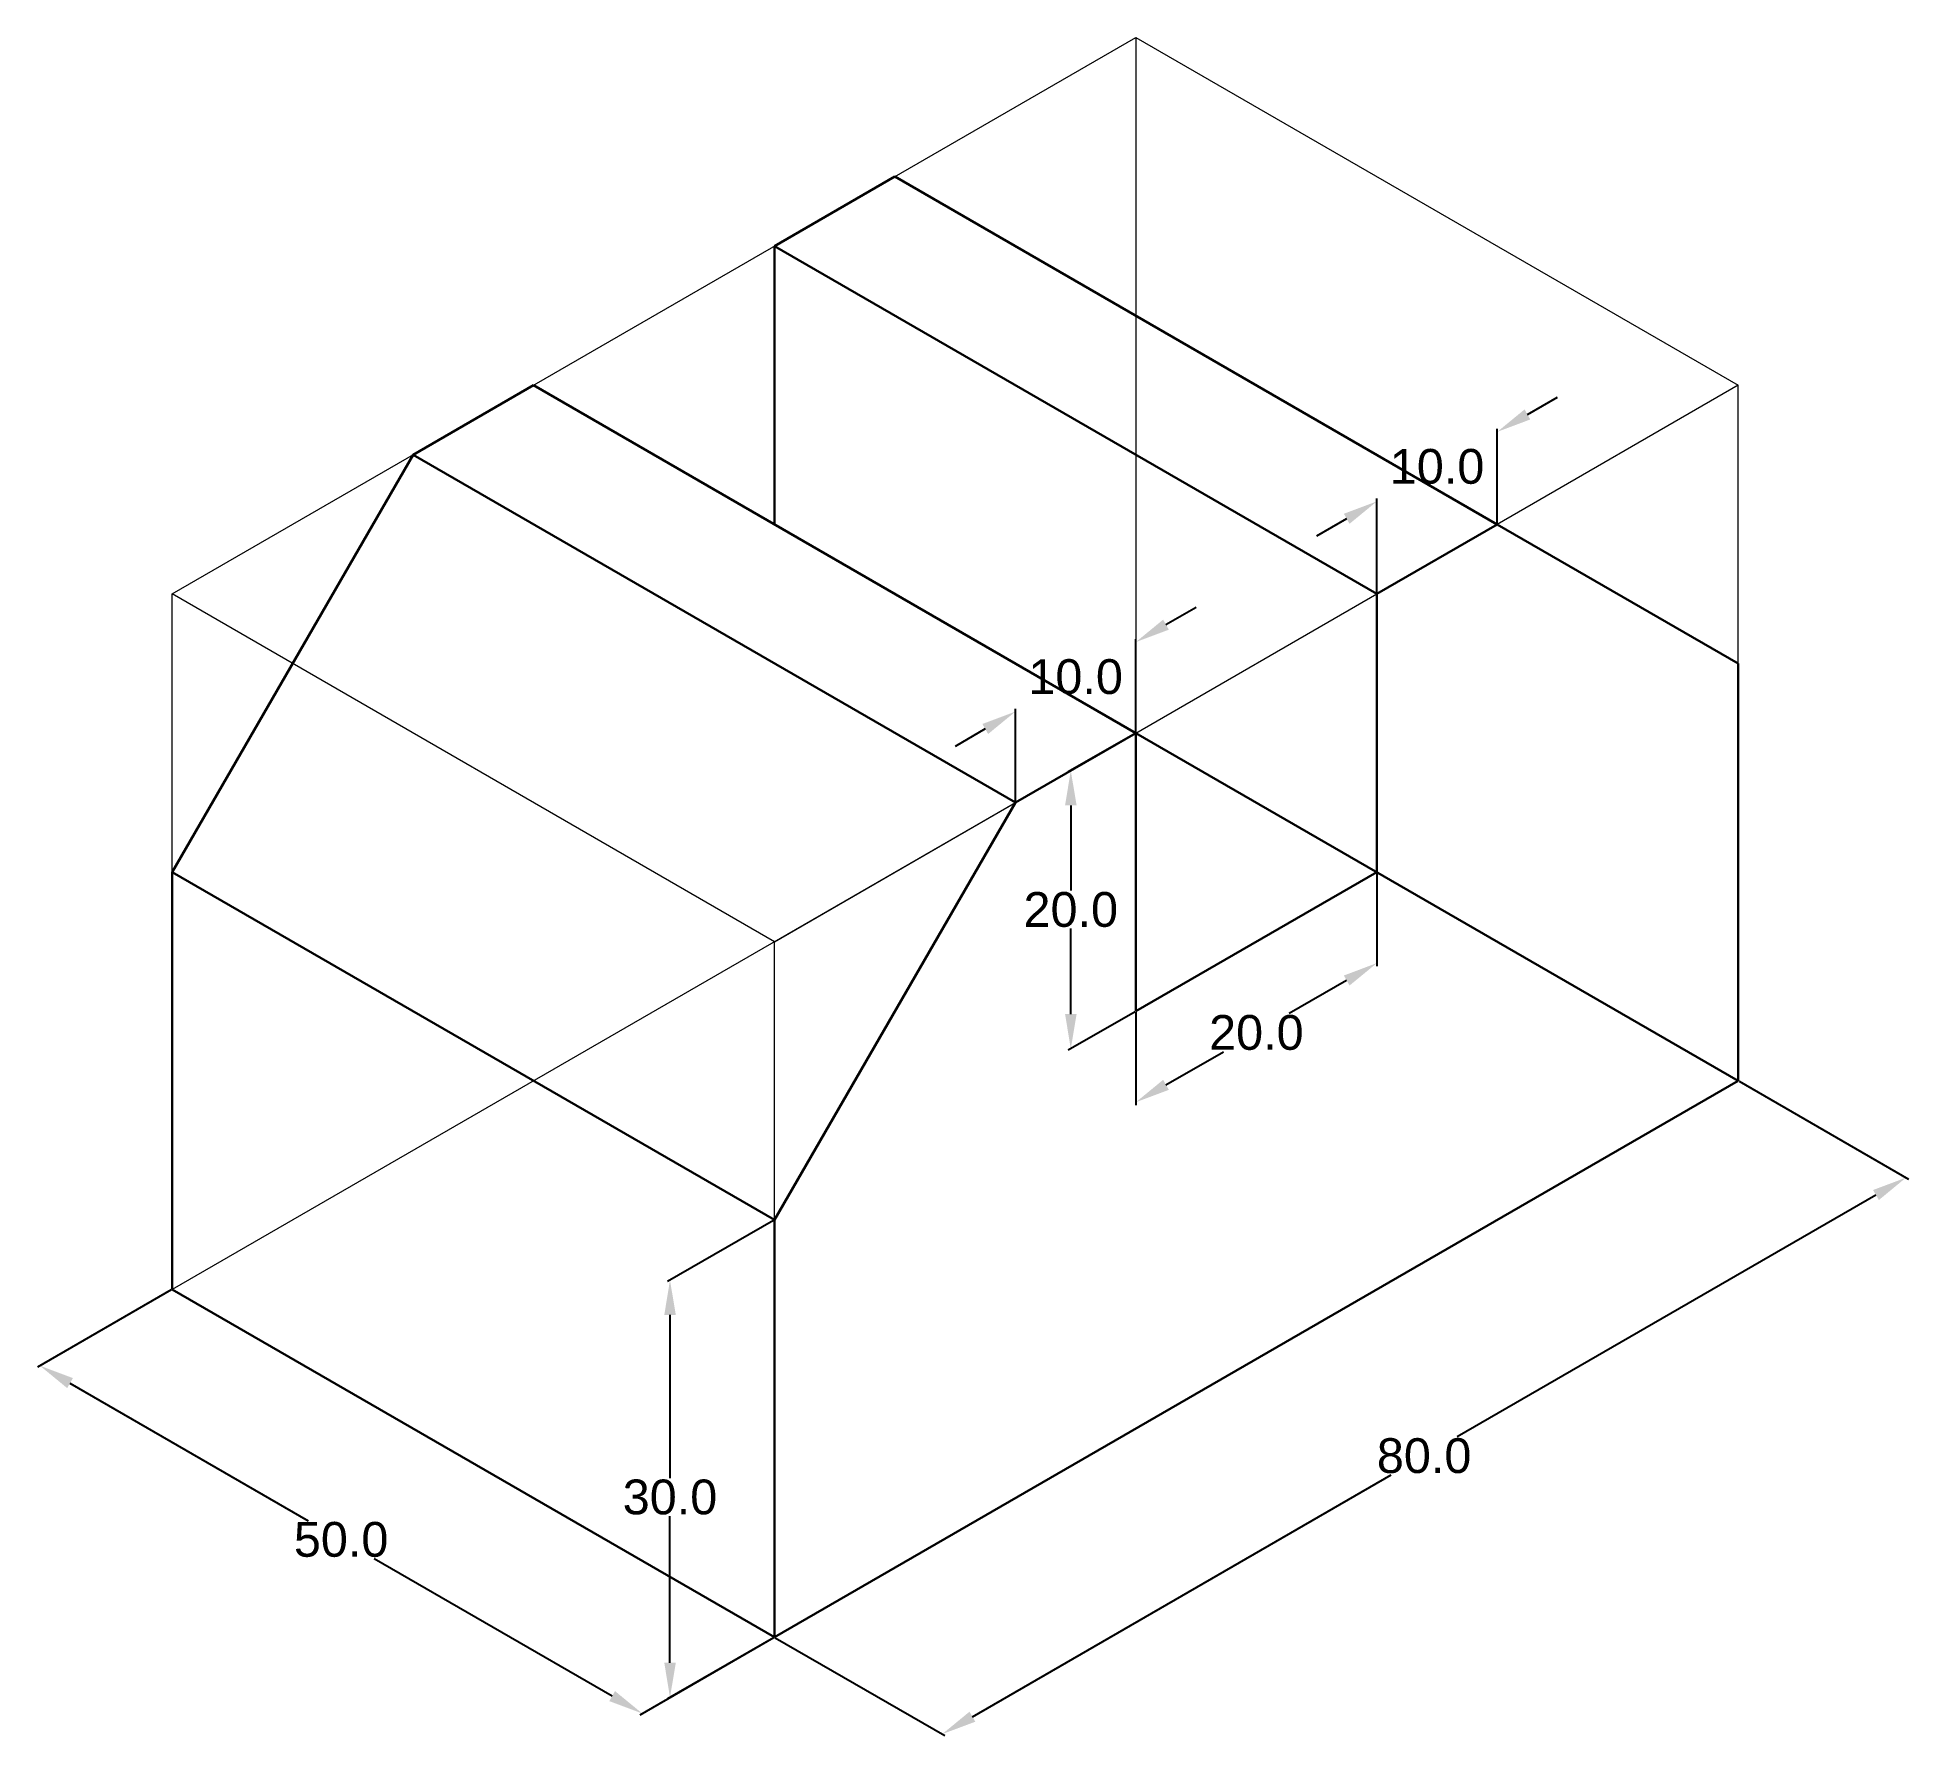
# Model space of a CAD drawing. Header units: millimetres. Extents: x -3 to 131, y 127 to 249.
import ezdxf

# ---------------------------------------------------------------- set-up
doc = ezdxf.new("R2010")
doc.units = ezdxf.units.MM
doc.layers.add('thick continuous', color=7, linetype='Continuous', lineweight=30)
doc.styles.get("Standard").update_dxf_attribs({"font": 'arial.ttf'})
doc.dimstyles.get("Standard").update_dxf_attribs({"dimtxt": 2.5, "dimasz": 2.5, "dimexe": 0.18, "dimexo": 0.0625, "dimgap": 0.09, "dimtad": 0, "dimtih": 1, "dimtoh": 1, "dimdec": 1, "dimzin": 0, "dimdsep": 46, "dimtxsty": 'Standard', "dimcen": 0.09, "dimadec": 0, "dimazin": 0, "dimtfac": 1, "dimtdec": 1, "dimtofl": 0, "dimtmove": 0, "dimatfit": 3, "dimfxl": 1, "dimtolj": 1, "dimtzin": 0, "dimarcsym": 0})

# ---------------------------------------------------------------- blocks, each defined once
blk = doc.blocks.new('*D15')
at = {"layer": 'Defpoints', "color": 0, "lineweight": 30, "transparency": 16777216}
for p in [(118.97, 174.21), (131.03, 167.25), (49.69, 134.21)]:
    blk.add_point(p, dxfattribs=at)
at = {"layer": 'thick continuous', "color": 0, "lineweight": -2, "transparency": 16777216}
for p, q in [((119.03, 174.18), (131.21, 167.14)), ((128.87, 166), (98.76, 148.61)), ((63.92, 128.5), (94.03, 145.88)), ((49.75, 134.18), (61.93, 127.14))]:
    blk.add_line(p, q, dxfattribs=at)
at = {"layer": 'thick continuous', "color": 0, "lineweight": 30, "transparency": 16777216}
for points in [[(128.66, 166.36), (129.08, 165.64), (131.03, 167.25)], [(63.71, 128.86), (64.13, 128.14), (61.75, 127.25)]]:
    blk.add_solid(points, dxfattribs=at)
at = {"layer": 'thick continuous', "color": 0, "lineweight": 9, "transparency": 16777216, "insert": (96.39, 147.25), "char_height": 2.5, "attachment_point": 5}
blk.add_mtext('\\A1;80.0', dxfattribs=at)
blk = doc.blocks.new('*D16')
at = {"layer": 'Defpoints', "color": 0, "lineweight": 30, "transparency": 16777216}
for p in [(6.39, 159.21), (49.69, 134.21), (40.19, 128.73)]:
    blk.add_point(p, dxfattribs=at)
at = {"layer": 'thick continuous', "color": 0, "lineweight": -2, "transparency": 16777216}
for p, q in [((6.32, 159.18), (-3.29, 153.62)), ((-0.95, 152.48), (16.17, 142.59)), ((38.03, 129.98), (20.91, 139.86)), ((49.63, 134.18), (40.01, 128.62))]:
    blk.add_line(p, q, dxfattribs=at)
at = {"layer": 'thick continuous', "color": 0, "lineweight": 30, "transparency": 16777216}
for points in [[(-0.74, 152.84), (-1.15, 152.12), (-3.11, 153.73)], [(38.23, 130.34), (37.82, 129.62), (40.19, 128.73)]]:
    blk.add_solid(points, dxfattribs=at)
at = {"layer": 'thick continuous', "color": 0, "lineweight": 9, "transparency": 16777216, "insert": (18.54, 141.23), "char_height": 2.5, "attachment_point": 5}
blk.add_mtext('\\A1;50.0', dxfattribs=at)
blk = doc.blocks.new('*D17')
at = {"layer": 'Defpoints', "color": 0, "lineweight": 30, "transparency": 16777216}
for p in [(49.69, 164.21), (49.69, 134.21), (42.18, 129.88)]:
    blk.add_point(p, dxfattribs=at)
at = {"layer": 'thick continuous', "color": 0, "lineweight": -2, "transparency": 16777216}
for p, q in [((49.63, 164.18), (42, 159.78)), ((42.18, 157.38), (42.18, 145.65)), ((42.18, 132.38), (42.18, 142.92)), ((49.63, 134.18), (42, 129.78))]:
    blk.add_line(p, q, dxfattribs=at)
at = {"layer": 'thick continuous', "color": 0, "lineweight": 30, "transparency": 16777216}
for points in [[(41.77, 157.38), (42.6, 157.38), (42.18, 159.88)], [(41.77, 132.38), (42.6, 132.38), (42.18, 129.88)]]:
    blk.add_solid(points, dxfattribs=at)
at = {"layer": 'thick continuous', "color": 0, "lineweight": 9, "transparency": 16777216, "insert": (42.18, 144.28), "char_height": 2.5, "attachment_point": 5}
blk.add_mtext('\\A1;30.0', dxfattribs=at)
blk = doc.blocks.new('*D18')
at = {"layer": 'Defpoints', "color": 0, "lineweight": 30, "transparency": 16777216}
for p in [(75.67, 205.75), (75.67, 199.21), (67.01, 194.21)]:
    blk.add_point(p, dxfattribs=at)
at = {"layer": 'thick continuous', "color": 0, "lineweight": -2, "transparency": 16777216}
for p, q in [((77.83, 207), (80, 208.25)), ((75.67, 199.28), (75.67, 205.96)), ((67.01, 194.28), (67.01, 200.96)), ((64.84, 199.5), (62.68, 198.25))]:
    blk.add_line(p, q, dxfattribs=at)
at = {"layer": 'thick continuous', "color": 0, "lineweight": 30, "transparency": 16777216}
for points in [[(77.63, 207.36), (78.04, 206.64), (75.67, 205.75)], [(64.64, 199.86), (65.05, 199.14), (67.01, 200.75)]]:
    blk.add_solid(points, dxfattribs=at)
at = {"layer": 'thick continuous', "color": 0, "lineweight": 9, "transparency": 16777216, "insert": (71.34, 203.25), "char_height": 2.5, "attachment_point": 5}
blk.add_mtext('\\A1;10.0', dxfattribs=at)
blk = doc.blocks.new('*D19')
at = {"layer": 'Defpoints', "color": 0, "lineweight": 30, "transparency": 16777216}
for p in [(101.65, 220.86), (101.65, 214.21), (92.99, 209.21)]:
    blk.add_point(p, dxfattribs=at)
at = {"layer": 'thick continuous', "color": 0, "lineweight": -2, "transparency": 16777216}
for p, q in [((103.82, 222.11), (105.98, 223.36)), ((101.65, 214.28), (101.65, 221.07)), ((92.99, 209.28), (92.99, 216.07)), ((90.82, 214.61), (88.66, 213.36))]:
    blk.add_line(p, q, dxfattribs=at)
at = {"layer": 'thick continuous', "color": 0, "lineweight": 30, "transparency": 16777216}
for points in [[(103.61, 222.47), (104.02, 221.75), (101.65, 220.86)], [(90.62, 214.97), (91.03, 214.25), (92.99, 215.86)]]:
    blk.add_solid(points, dxfattribs=at)
at = {"layer": 'thick continuous', "color": 0, "lineweight": 9, "transparency": 16777216, "insert": (97.32, 218.36), "char_height": 2.5, "attachment_point": 5}
blk.add_mtext('\\A1;10.0', dxfattribs=at)
blk = doc.blocks.new('*D20')
at = {"layer": 'Defpoints', "color": 0, "lineweight": 30, "transparency": 16777216}
for p in [(92.99, 189.21), (92.99, 182.67), (75.67, 179.21)]:
    blk.add_point(p, dxfattribs=at)
at = {"layer": 'thick continuous', "color": 0, "lineweight": -2, "transparency": 16777216}
for p, q in [((92.99, 189.14), (92.99, 182.46)), ((90.82, 181.42), (86.7, 179.04)), ((75.67, 179.14), (75.67, 172.46)), ((77.83, 173.92), (81.96, 176.3))]:
    blk.add_line(p, q, dxfattribs=at)
at = {"layer": 'thick continuous', "color": 0, "lineweight": 30, "transparency": 16777216}
for points in [[(90.62, 181.78), (91.03, 181.06), (92.99, 182.67)], [(77.63, 174.28), (78.04, 173.56), (75.67, 172.67)]]:
    blk.add_solid(points, dxfattribs=at)
at = {"layer": 'thick continuous', "color": 0, "lineweight": 9, "transparency": 16777216, "insert": (84.33, 177.67), "char_height": 2.5, "attachment_point": 5}
blk.add_mtext('\\A1;20.0', dxfattribs=at)
blk = doc.blocks.new('*D21')
at = {"layer": 'Defpoints', "color": 0, "lineweight": 30, "transparency": 16777216}
for p in [(75.67, 199.21), (75.67, 179.21), (70.99, 176.51)]:
    blk.add_point(p, dxfattribs=at)
at = {"layer": 'thick continuous', "color": 0, "lineweight": -2, "transparency": 16777216}
for p, q in [((75.61, 199.18), (70.81, 196.41)), ((70.99, 194.01), (70.99, 187.88)), ((70.99, 179.01), (70.99, 185.15)), ((75.61, 179.18), (70.81, 176.41))]:
    blk.add_line(p, q, dxfattribs=at)
at = {"layer": 'thick continuous', "color": 0, "lineweight": 30, "transparency": 16777216}
for points in [[(70.58, 194.01), (71.41, 194.01), (70.99, 196.51)], [(70.58, 179.01), (71.41, 179.01), (70.99, 176.51)]]:
    blk.add_solid(points, dxfattribs=at)
at = {"layer": 'thick continuous', "color": 0, "lineweight": 9, "transparency": 16777216, "insert": (70.99, 186.51), "char_height": 2.5, "attachment_point": 5}
blk.add_mtext('\\A1;20.0', dxfattribs=at)

msp = doc.modelspace()

# ---------------------------------------------------------------- linework, layer by layer
at = {"layer": 'thick continuous', "lineweight": 9}
for p, q in [((6.39, 209.21), (75.67, 249.21)), ((75.67, 249.21), (75.67, 199.21)), ((75.67, 249.21), (118.97, 224.21)), ((118.97, 224.21), (101.65, 214.21)), ((118.97, 204.21), (118.97, 224.21)), ((6.39, 189.21), (6.39, 209.21)), ((49.69, 184.21), (6.39, 209.21)), ((75.67, 199.21), (92.99, 209.21)), ((75.67, 199.21), (6.39, 159.21)), ((49.69, 184.21), (67.01, 194.21)), ((49.69, 164.21), (49.69, 184.21))]:
    msp.add_line(p, q, dxfattribs=at)
at = {"layer": 'thick continuous', "lineweight": 30}
for p, q in [((49.69, 234.21), (58.35, 239.21)), ((101.65, 214.21), (58.35, 239.21)), ((49.69, 214.21), (49.69, 234.21)), ((49.69, 234.21), (92.99, 209.21)), ((23.71, 219.21), (32.37, 224.21)), ((75.67, 199.21), (32.37, 224.21)), ((6.39, 189.21), (23.71, 219.21)), ((23.71, 219.21), (67.01, 194.21)), ((92.99, 209.21), (101.65, 214.21)), ((118.97, 204.21), (101.65, 214.21)), ((92.99, 189.21), (92.99, 209.21)), ((118.97, 204.21), (118.97, 174.21)), ((67.01, 194.21), (75.67, 199.21)), ((118.97, 174.21), (75.67, 199.21)), ((75.67, 199.21), (75.67, 179.21)), ((49.69, 164.21), (67.01, 194.21)), ((49.69, 164.21), (6.39, 189.21)), ((6.39, 189.21), (6.39, 159.21)), ((75.67, 179.21), (92.99, 189.21)), ((49.69, 134.21), (118.97, 174.21)), ((49.69, 134.21), (49.69, 164.21)), ((6.39, 159.21), (49.69, 134.21))]:
    msp.add_line(p, q, dxfattribs=at)

# ---------------------------------------------------------------- dimensions: what is measured, and where the dimension line sits
at = {"layer": 'thick continuous', "lineweight": 9}
for p1, p2, distance, picture, middle in [((92.99, 209.21), (101.65, 214.21), 5.76, '*D19', (97.32, 218.36)), ((67.01, 194.21), (75.67, 199.21), 5.66, '*D18', (71.34, 203.25)), ((75.67, 179.21), (92.99, 189.21), -5.66, '*D20', (84.33, 177.67)), ((49.69, 134.21), (118.97, 174.21), -12.06, '*D15', (96.39, 147.25)), ((6.39, 159.21), (49.69, 134.21), -9.5, '*D16', (18.54, 141.23))]:
    dim = msp.add_aligned_dim(p1=p1, p2=p2, distance=distance, dimstyle='Standard', dxfattribs=at)
    dim.commit()
    dim.dimension.update_dxf_attribs({"geometry": picture, "text_midpoint": middle})
dim = msp.add_linear_dim(base=(70.99, 176.51), p1=(75.67, 199.21), p2=(75.67, 179.21), angle=90, dimstyle='Standard', dxfattribs=at)
dim.commit()
dim.dimension.update_dxf_attribs({"geometry": '*D21', "text_midpoint": (70.99, 186.51)})
dim = msp.add_linear_dim(base=(42.18, 129.88), p1=(49.69, 164.21), p2=(49.69, 134.21), angle=90, dimstyle='Standard', dxfattribs=at)
dim.commit()
dim.dimension.update_dxf_attribs({"geometry": '*D17', "text_midpoint": (42.18, 144.28), "dimtype": 160})

doc.saveas('drawing.dxf')
